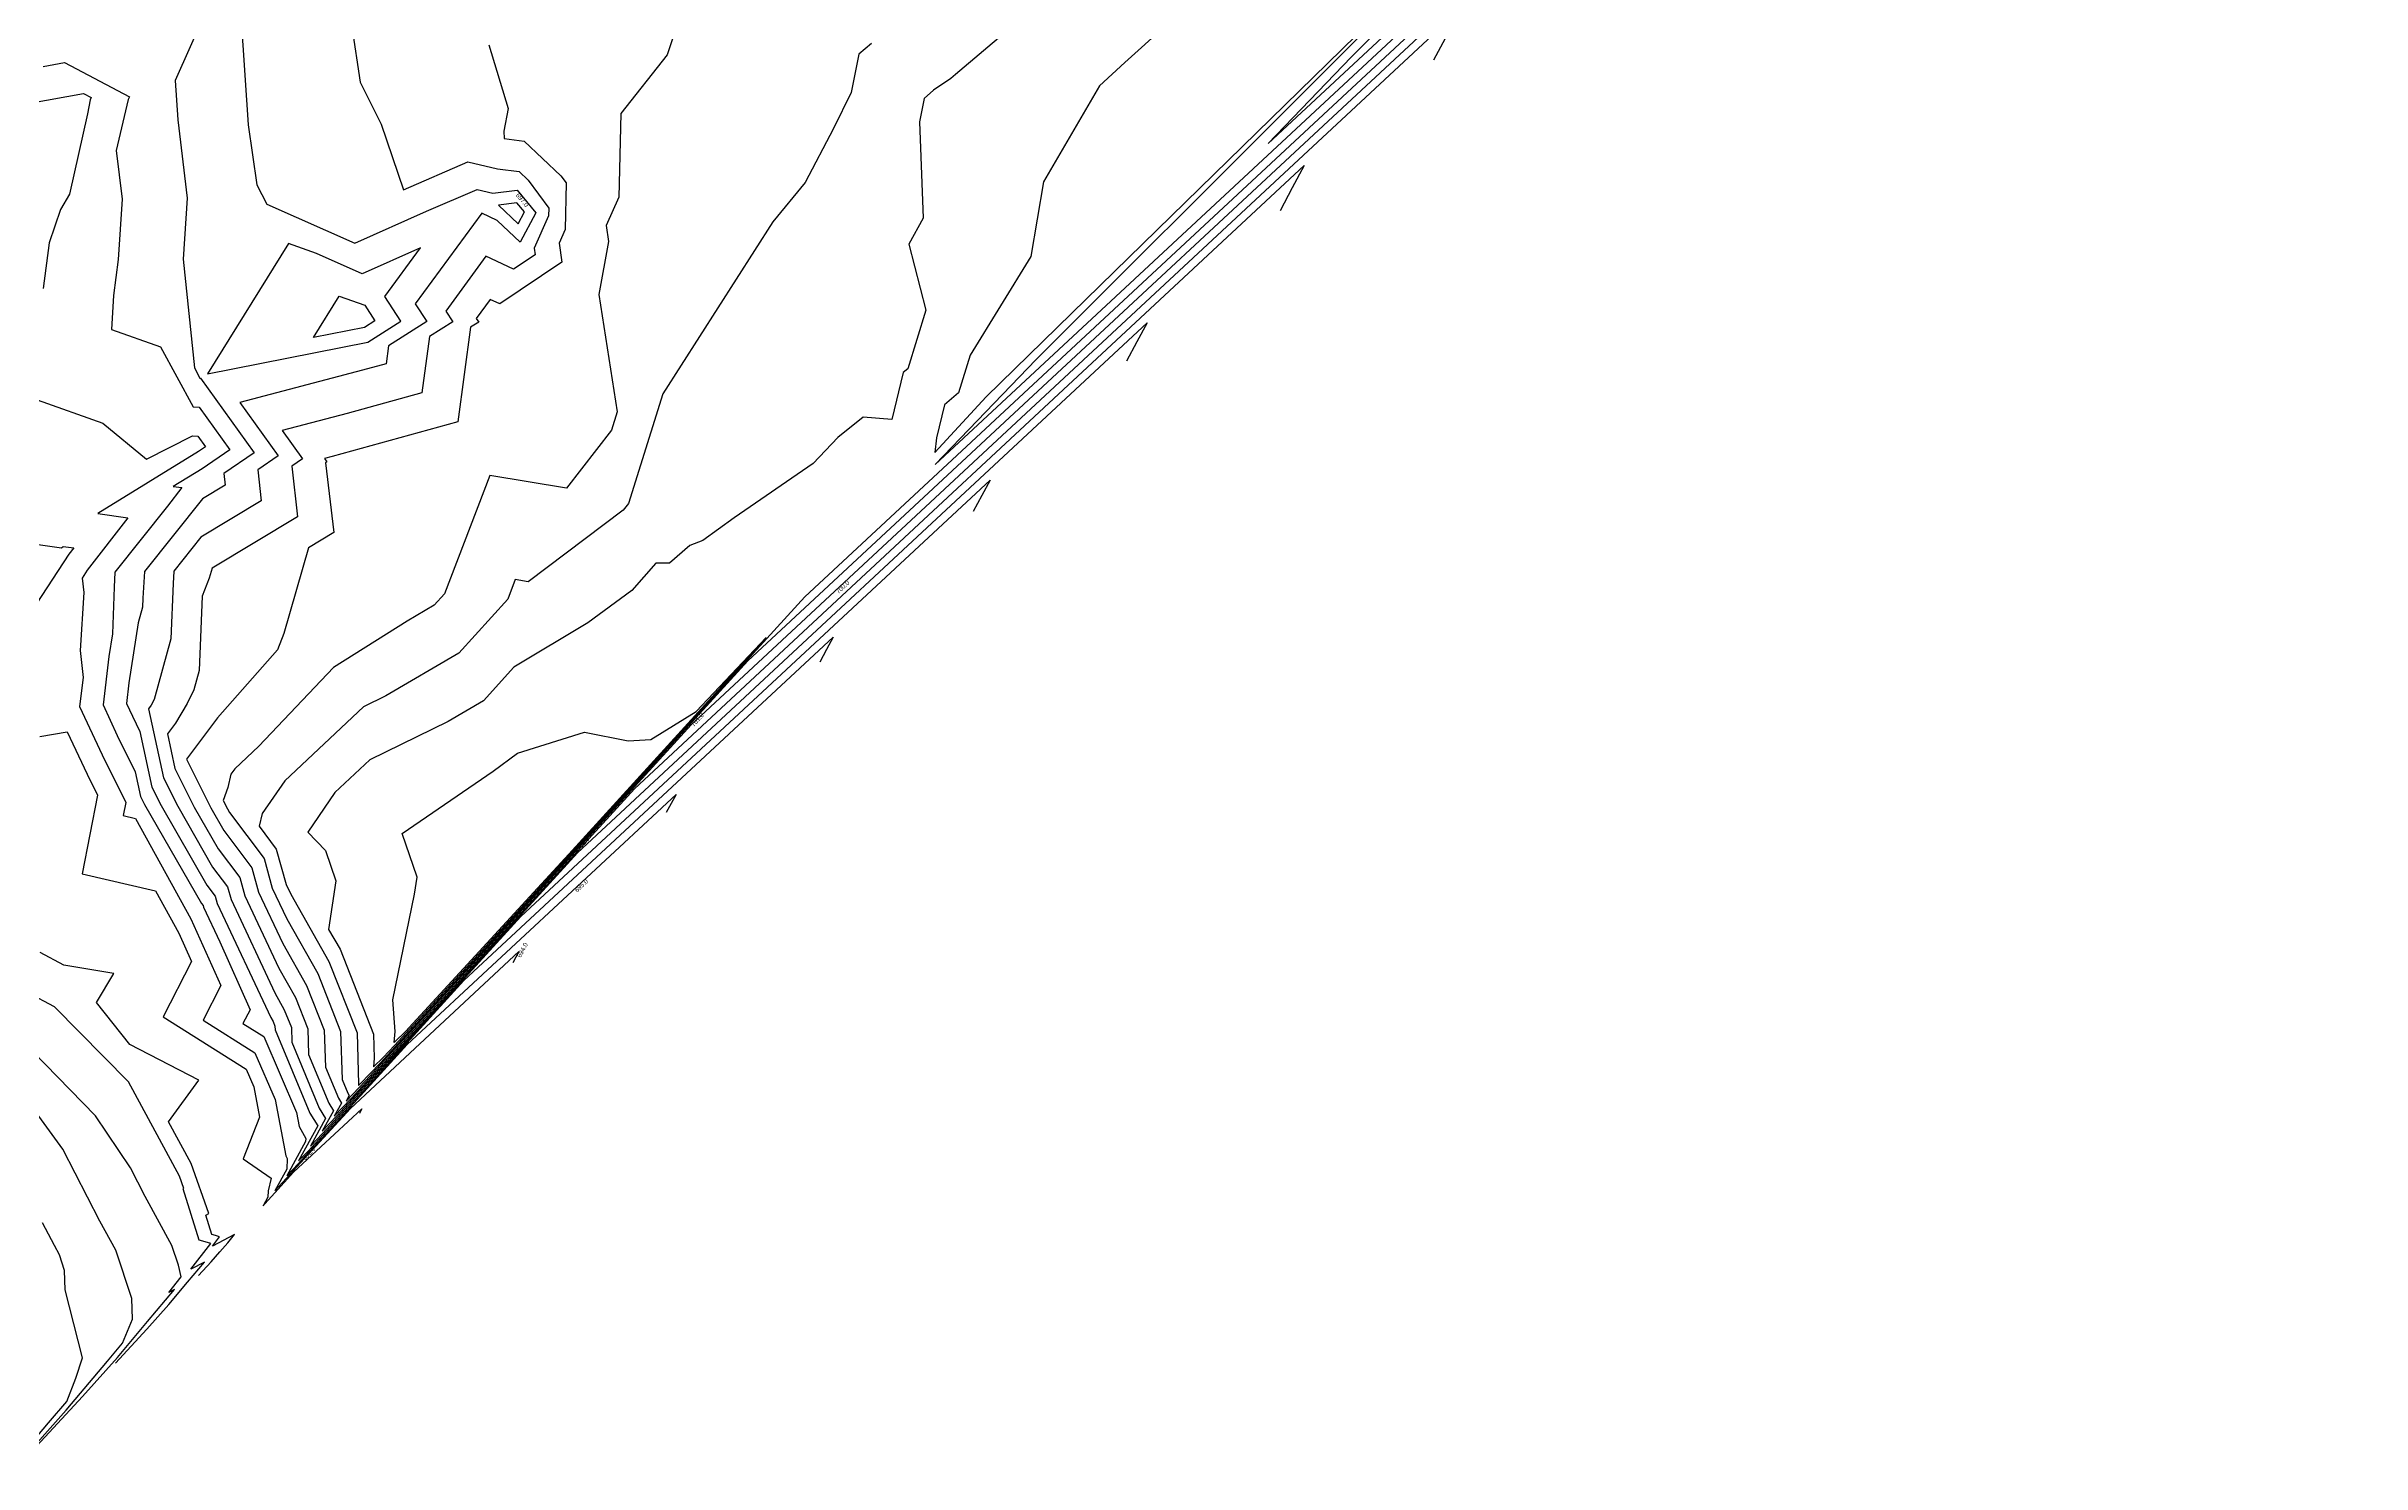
# Model space of a CAD drawing. Extents: x 1684434 to 1702565, y 997334 to 1000228.
# Drawn here: x 1702104.8 to 1702359.6, y 999534.6 to 999690.6 of the extents above; entities that cross this region are included whole.
import ezdxf

# ---------------------------------------------------------------- set-up
doc = ezdxf.new("R2010")
doc.units = 0
doc.layers.add('Default', color=7, linetype='Continuous')

msp = doc.modelspace()

# ---------------------------------------------------------------- linework, layer by layer
at = {"layer": 'Default'}
for points in [[(1702359.61, 999800.52), (1702248.43, 999689.38), (1702239.3, 999679.87), (1702329.65, 999763.94)], [(1702236.09, 999700.17), (1702223.53, 999688.77), (1702220.73, 999686.21), (1702214.57, 999675.67), (1702213.19, 999667.43), (1702206.5, 999656.58), (1702205.22, 999652.45), (1702203.68, 999651.12), (1702202.79, 999647.48), (1702202.61, 999645.87), (1702208.25, 999652.01), (1702270.9, 999713.23), (1702213.75, 999656.1), (1702202.66, 999644.55), (1702312.37, 999746.64)], [(1702216.25, 999697.13), (1702204.9, 999687.45), (1702204.37, 999687.03), (1702202.47, 999685.73), (1702201.44, 999684.83), (1702200.92, 999682.25), (1702201.34, 999671.64), (1702199.76, 999668.79), (1702201.62, 999661.53), (1702199.62, 999655.09), (1702199.13, 999654.67), (1702197.86, 999649.51), (1702194.71, 999649.76), (1702191.94, 999647.53), (1702189.23, 999644.66), (1702180.53, 999638.68), (1702177.09, 999636.2), (1702175.66, 999635.63), (1702173.4, 999633.68), (1702172.65, 999633.68), (1702171.9, 999633.67), (1702169.26, 999630.69), (1702164.41, 999627.11), (1702156.3, 999622.23), (1702152.94, 999618.55), (1702149.07, 999616.27), (1702140.44, 999612.04), (1702136.59, 999608.44), (1702133.6, 999604.09), (1702135.56, 999602.07), (1702136.7, 999598.74), (1702135.91, 999593.38), (1702137.16, 999591.19), (1702140.84, 999581.85), (1702140.92, 999579.23), (1702140.84, 999578.26), (1702141.9, 999579.29), (1702143.15, 999580.6), (1702159.1, 999597.95), (1702188.29, 999629.97), (1702295.09, 999729.34)], [(1702195.63, 999690.88), (1702194.25, 999689.69), (1702193.41, 999685.48), (1702191.46, 999681.53), (1702188.34, 999675.58), (1702184.77, 999671.24), (1702172.67, 999652.33), (1702168.89, 999640.26), (1702168.31, 999639.51), (1702157.85, 999631.65), (1702156.45, 999631.88), (1702155.61, 999629.71), (1702150.23, 999623.8), (1702142.21, 999619.07), (1702139.75, 999617.86), (1702131.08, 999609.75), (1702128.61, 999606.15), (1702128.27, 999604.74), (1702130.15, 999602.23), (1702131.23, 999598.33), (1702131.73, 999597.25), (1702135.93, 999589.86), (1702139.03, 999582), (1702139.21, 999576.36), (1702139.2, 999576.2), (1702139.37, 999576.37), (1702141.57, 999578.67), (1702155.86, 999594.23), (1702182.04, 999622.93), (1702277.81, 999712.04)], [(1702122.18, 999693.88), (1702119.01, 999686.82), (1702119.3, 999682.46), (1702120.34, 999673.84), (1702119.91, 999667.15), (1702121.14, 999655.17), (1702121.75, 999654.05), (1702121.79, 999654.04), (1702127.7, 999645.82), (1702124.37, 999643.56), (1702124.52, 999642.28), (1702122.02, 999640.78), (1702115.63, 999632.76), (1702115.46, 999629.85), (1702115.42, 999628.83), (1702114.96, 999627.14), (1702113.92, 999620.52), (1702113.65, 999618.26), (1702114.31, 999616.84), (1702115.15, 999615.15), (1702116.47, 999609.04), (1702117.48, 999607.03), (1702122.52, 999598.25), (1702123.44, 999597.04), (1702123.65, 999596.25), (1702129.55, 999583.69), (1702129.81, 999583.23), (1702130, 999582.74), (1702130.02, 999582.33), (1702133.83, 999573.15), (1702134.72, 999571.75), (1702132.6, 999567.9), (1702133.64, 999568.98), (1702139.7, 999575.58), (1702150.8, 999587.75), (1702191.41, 999625.54), (1702190.68, 999624.18), (1702189.95, 999622.81)], [(1702173.74, 999691.4), (1702173.16, 999689.62), (1702168.07, 999683.18), (1702167.83, 999673.97), (1702166.45, 999670.84), (1702166.7, 999669.1), (1702165.62, 999663.27), (1702167.67, 999650.33), (1702167.04, 999648.32), (1702162.07, 999641.93), (1702153.66, 999643.32), (1702148.66, 999630.3), (1702147.53, 999629.06), (1702144.54, 999627.29), (1702136.44, 999622.21), (1702128.22, 999613.54), (1702125.57, 999611.06), (1702125.16, 999610.46), (1702124.8, 999608.99), (1702124.32, 999607.57), (1702124.77, 999606.67), (1702125.01, 999606.25), (1702128.81, 999601.19), (1702129.71, 999597.91), (1702131.29, 999594.54), (1702134.71, 999588.53), (1702137.23, 999582.14), (1702137.39, 999576.88), (1702138.03, 999575.35), (1702138.18, 999575.11), (1702137.82, 999574.47), (1702139.98, 999576.73), (1702152.63, 999590.5), (1702175.8, 999615.9), (1702260.53, 999694.74)], [(1702126.28, 999693.41), (1702127.04, 999681.93), (1702128.02, 999675.34), (1702129.09, 999673.2), (1702138.78, 999668.89), (1702146.69, 999672.41), (1702152.26, 999674.8), (1702153.96, 999674.42), (1702156.65, 999674.73), (1702158.72, 999672.26), (1702156.97, 999669.01), (1702154.46, 999671.41), (1702152.76, 999672.21), (1702145.44, 999662.24), (1702146.71, 999660.29), (1702142.51, 999657.6), (1702142.24, 999655.64), (1702139.62, 999654.91), (1702126.14, 999651.38), (1702130.37, 999645.49), (1702128.11, 999643.95), (1702128.5, 999640.54), (1702121.83, 999636.54), (1702118.86, 999632.81), (1702118.79, 999631.46), (1702118.55, 999625.35), (1702116.7, 999618.68), (1702116.39, 999618.05), (1702116.09, 999617.65), (1702117.74, 999610.07), (1702119.3, 999606.94), (1702123.14, 999600.25), (1702124.78, 999598.07), (1702125.17, 999596.66), (1702129.98, 999586.4), (1702131.03, 999584.55), (1702131.81, 999582.59), (1702131.86, 999580.97), (1702134.88, 999573.7), (1702135.58, 999572.59), (1702133.91, 999569.54), (1702135.22, 999570.92), (1702142.93, 999579.31), (1702157.05, 999594.79), (1702208.69, 999642.84), (1702207.77, 999641.12), (1702206.83, 999639.37)], [(1702138.47, 999692.71), (1702139.38, 999686.61), (1702141.68, 999682.01), (1702144.14, 999674.79), (1702151.22, 999677.84), (1702154.5, 999677.09), (1702156.86, 999676.78), (1702157.87, 999675.82), (1702160.12, 999672.75), (1702160.1, 999671.9), (1702158.53, 999668.36), (1702158.64, 999667.62), (1702156.26, 999666.03), (1702153.22, 999667.47), (1702148.79, 999661.43), (1702149.56, 999660.25), (1702147.02, 999658.63), (1702146.18, 999652.44), (1702137.96, 999650.17), (1702130.8, 999648.29), (1702133.04, 999645.16), (1702131.84, 999644.35), (1702132.49, 999638.8), (1702123.08, 999633.15), (1702122.76, 999632.04), (1702121.99, 999630.06), (1702121.67, 999621.88), (1702121.09, 999619.75), (1702120.33, 999618.26), (1702119.06, 999616.07), (1702118.18, 999614.89), (1702119, 999611.09), (1702121.12, 999606.85), (1702123.77, 999602.25), (1702126.12, 999599.11), (1702126.68, 999597.08), (1702130.42, 999589.11), (1702132.26, 999585.88), (1702133.61, 999582.44), (1702133.7, 999579.6), (1702135.93, 999574.25), (1702136.45, 999573.43), (1702135.21, 999571.19), (1702136.81, 999572.86), (1702146.16, 999583.04), (1702163.3, 999601.82), (1702225.97, 999660.14), (1702224.85, 999658.05), (1702223.71, 999655.93)], [(1702259.02, 999691.91), (1702257.48, 999689.04)], [(1702104.49, 999688.36), (1702106.85, 999688.79), (1702113.98, 999685.01), (1702113.85, 999684.71), (1702112.53, 999679.09), (1702113.18, 999673.73), (1702112.75, 999667.09), (1702112.23, 999663.14), (1702112.03, 999659.41), (1702117.42, 999657.49), (1702121.01, 999650.9), (1702121.65, 999650.85), (1702125.03, 999646.15), (1702121.98, 999644.08), (1702118.81, 999642.14), (1702119.75, 999642), (1702118.18, 999639.96), (1702112.4, 999632.7), (1702112.3, 999631.03), (1702112.12, 999625.9), (1702111.73, 999623.42), (1702111.08, 999618.08), (1702112.65, 999614.72), (1702114.62, 999610.73), (1702115.21, 999608.01), (1702115.66, 999607.12), (1702121.9, 999596.25), (1702122.09, 999596), (1702122.14, 999595.83), (1702123.93, 999592.02), (1702127.26, 999584.55), (1702126.48, 999583.03), (1702128.76, 999581.59), (1702132.36, 999573.25), (1702132.65, 999571.7), (1702133.39, 999570.37), (1702133.37, 999570.03), (1702131.3, 999566.26), (1702132.05, 999567.05), (1702136.47, 999571.85), (1702144.55, 999580.72), (1702174.13, 999608.24), (1702173.6, 999607.25), (1702173.06, 999606.25)], [(1702153.55, 999690.72), (1702155.67, 999683.71), (1702155.17, 999681.22), (1702155.23, 999680.42), (1702157.42, 999680.12), (1702161.47, 999676.3), (1702162.03, 999675.53), (1702161.93, 999670.41), (1702161.26, 999668.92), (1702161.58, 999666.8), (1702154.75, 999662.22), (1702153.69, 999662.72), (1702152.15, 999660.62), (1702152.42, 999660.21), (1702151.53, 999659.65), (1702150.11, 999649.25), (1702136.29, 999645.42), (1702135.45, 999645.2), (1702135.71, 999644.83), (1702135.57, 999644.74), (1702136.47, 999637.05), (1702133.69, 999635.39), (1702130.97, 999625.94), (1702130.28, 999624.15), (1702123.67, 999616.68), (1702120.27, 999612.12), (1702122.95, 999606.76), (1702124.39, 999604.25), (1702127.46, 999600.15), (1702128.2, 999597.49), (1702130.86, 999591.83), (1702133.48, 999587.21), (1702135.42, 999582.29), (1702135.55, 999578.24), (1702136.98, 999574.8), (1702137.31, 999574.27), (1702136.52, 999572.83), (1702138.4, 999574.79), (1702149.4, 999586.77), (1702169.55, 999608.86), (1702243.25, 999677.44), (1702241.93, 999674.98), (1702240.6, 999672.48)], [(1702103.03, 999684.31), (1702108.92, 999685.38), (1702109.76, 999684.94), (1702109.65, 999684.69), (1702109.37, 999683.14), (1702107.38, 999674.28), (1702106.41, 999672.62), (1702105.17, 999668.93), (1702104.5, 999663.93)], [(1702156.62, 999673.33), (1702154.6, 999673.09), (1702156.75, 999671.04), (1702157.45, 999672.34), (1702156.62, 999673.33)], [(1702142.08, 999663.04), (1702146, 999668.39), (1702139.58, 999665.54), (1702134.59, 999667.76), (1702131.48, 999668.87), (1702122.58, 999654.53), (1702140.21, 999658), (1702143.85, 999660.33), (1702142.08, 999663.04)], [(1702139.84, 999659.63), (1702134.23, 999658.53), (1702137.06, 999663.09), (1702139.88, 999662.08), (1702141, 999660.37), (1702139.84, 999659.63)], [(1702103.85, 999651.66), (1702111.07, 999649.09), (1702115.87, 999645.14), (1702120.91, 999647.7), (1702121.51, 999647.65), (1702122.36, 999646.48), (1702121.59, 999645.96), (1702110.51, 999639.17), (1702113.81, 999638.68), (1702109.33, 999632.9), (1702108.77, 999632.04), (1702108.98, 999630.46), (1702108.58, 999624.06), (1702108.9, 999621.09), (1702108.51, 999617.91), (1702110.99, 999612.6), (1702113.58, 999607.35), (1702113.3, 999605.91), (1702114.64, 999605.59), (1702120.76, 999594.55), (1702124.04, 999587.2), (1702122.09, 999583.39), (1702127.8, 999579.79), (1702130.01, 999574.66), (1702131.19, 999568.45), (1702131.35, 999568.17), (1702131.29, 999566.98), (1702129.99, 999564.62), (1702130.46, 999565.11), (1702133.23, 999568.12), (1702138.3, 999573.68), (1702156.85, 999590.94), (1702156.52, 999590.32), (1702156.18, 999589.69)], [(1702100.07, 999636.3), (1702106.53, 999635.39), (1702106.68, 999635.54), (1702107.86, 999635.37), (1702107.33, 999634.69), (1702102.57, 999627.39)], [(1702145.64, 999599.14), (1702144, 999603.94), (1702154.01, 999610.81), (1702156.7, 999612.79), (1702164.07, 999615.09), (1702168.86, 999614.14), (1702171.37, 999614.29), (1702176.33, 999617.35), (1702184.06, 999625.51), (1702162.33, 999601.68), (1702144.74, 999582.54), (1702144.43, 999582.21), (1702143.12, 999580.95), (1702143.22, 999582.14), (1702142.96, 999585.62), (1702145.36, 999597.27), (1702145.64, 999599.14)], [(1702104.13, 999614.62), (1702107.15, 999615.14), (1702109.33, 999610.48), (1702110.48, 999608.15), (1702108.8, 999599.51), (1702116.85, 999597.63), (1702119.44, 999592.96), (1702120.82, 999589.85), (1702117.71, 999583.76), (1702126.84, 999578), (1702127.67, 999576.07), (1702128.31, 999572.72), (1702126.5, 999568.13), (1702129.59, 999566.01), (1702129.24, 999564.61), (1702129.21, 999563.93), (1702128.69, 999562.97), (1702128.88, 999563.17), (1702130, 999564.39), (1702132.05, 999566.65), (1702139.57, 999573.64), (1702139.43, 999573.39), (1702139.3, 999573.13)], [(1702121.58, 999555.3), (1702122.98, 999556.81), (1702123.95, 999557.9), (1702124.8, 999558.9), (1702125.55, 999559.79), (1702123.14, 999558.54), (1702123.91, 999559.54), (1702123.47, 999559.69), (1702123.04, 999559.81), (1702122.38, 999561.92), (1702122.72, 999562.11), (1702120.78, 999567.62), (1702118.27, 999572.21), (1702121.62, 999576.79), (1702114.05, 999580.73), (1702110.36, 999585.33), (1702112.29, 999588.54), (1702106.76, 999589.46), (1702104.15, 999590.83)], [(1702112.46, 999545.66), (1702115.91, 999549.4), (1702118.31, 999552.09), (1702120.39, 999554.56), (1702122.24, 999556.76), (1702120.73, 999555.98), (1702122.93, 999558.82), (1702122.82, 999558.86), (1702121.66, 999559.19), (1702119.89, 999564.82), (1702119.98, 999564.87), (1702119.49, 999566.24), (1702113.87, 999576.59), (1702105.73, 999584.87), (1702102.83, 999586.39)], [(1702101.77, 999534.58), (1702107.02, 999540.47), (1702111.58, 999545.88), (1702113.22, 999547.83), (1702114.34, 999550.5), (1702114.27, 999552.75), (1702112.48, 999558.09), (1702110.73, 999561.28), (1702106.67, 999569.18), (1702098.52, 999580.34)], [(1702103.33, 999536.03), (1702108.84, 999541.99), (1702112.66, 999546.28), (1702115.98, 999550.22), (1702118.94, 999553.74), (1702118.33, 999553.42), (1702119.67, 999555.15), (1702119.4, 999556.43), (1702118.67, 999558.61), (1702115.73, 999563.98), (1702114.1, 999567.14), (1702110.27, 999572.88), (1702101.92, 999581.43)], [(1702101.37, 999534.66), (1702105.09, 999539.07), (1702107.1, 999541.42), (1702108.09, 999543.98), (1702108.83, 999546.22), (1702106.93, 999553.7), (1702106.86, 999555.86), (1702106.29, 999557.56), (1702105.73, 999558.58), (1702104.44, 999561.09)]]:
    msp.add_lwpolyline(points, dxfattribs=at)

# ---------------------------------------------------------------- texts
for s, rotation, p in [(' 697.0', 309.9804, (1702156.35, 999674.3)), (' 700.0', 42.9378, (1702191.86, 999630.16)), (' 701.0', 47.6348, (1702175.95, 999615.51)), (' 702.0', 47.6348, (1702163.36, 999601.89)), (' 695.0', 42.9378, (1702163.11, 999597.3)), (' 694.0', 61.8383, (1702156.95, 999590.06)), (' 696.0', 46.3096, (1702133.18, 999567.78))]:
    msp.add_text(s, height=0.5, rotation=rotation, dxfattribs=at).set_placement(p)

doc.saveas('drawing.dxf')
